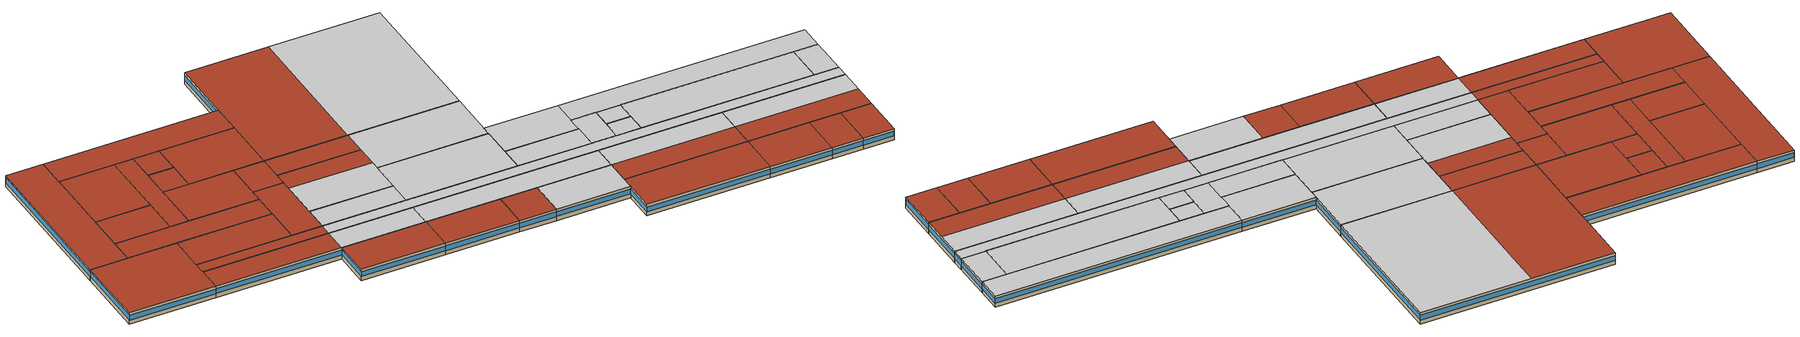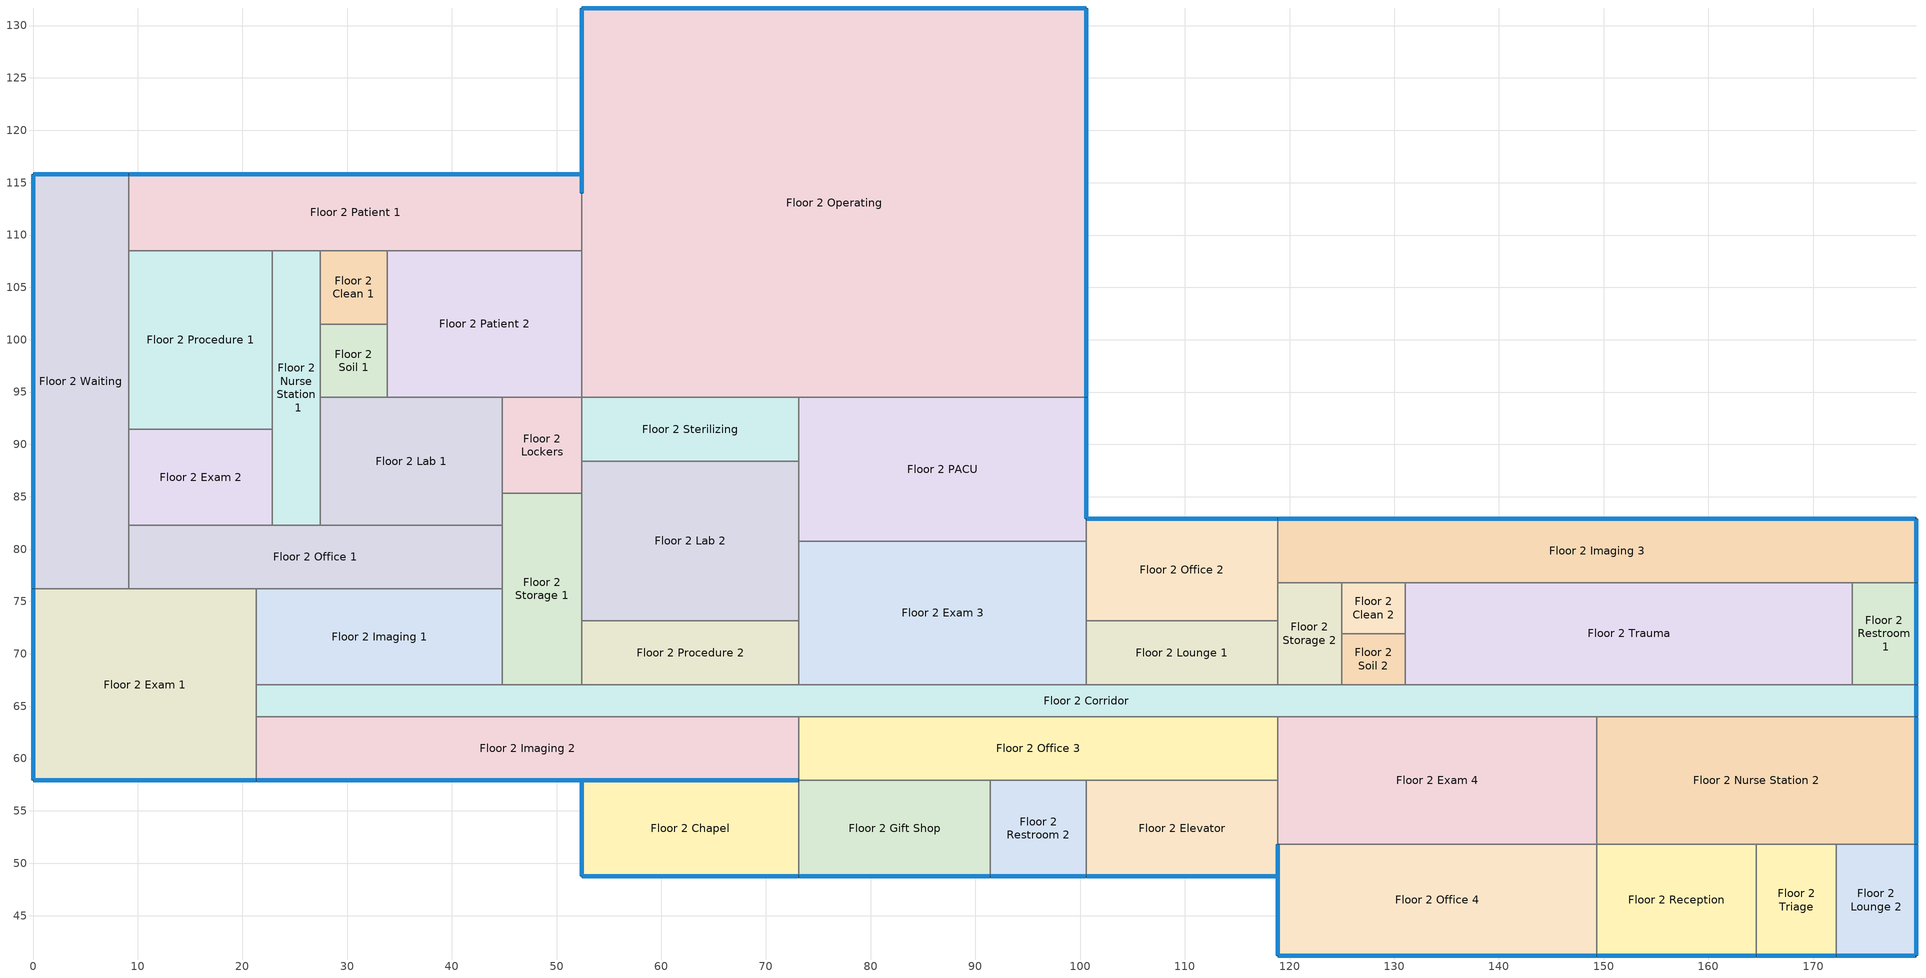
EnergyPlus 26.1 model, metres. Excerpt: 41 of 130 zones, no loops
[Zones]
Floor 2 Patient 1
 floor adiabatic (INT-FLOOR-TOPSIDE): 52.43,115.82 52.43,108.51 9.14,108.51 9.14,115.82 z3.05
 wall outside (Steel-Framed_R-13 + R-3.8 ci_Ext-wall): 52.43,115.82 9.14,115.82 z3.05:6.1
 wall adiabatic (Standard_Int-Wall): 9.14,115.82 9.14,108.51 52.43,108.51 52.43,115.82 z3.05:6.1
 window (std_window_UValue_3.237_SHGC_0.49_VT_0.622): 52.38,115.82 9.19,115.82 z4.15:5.37
 roof outside (IEAD_R-15 ci_Roof): 9.14,115.82 9.14,108.51 52.43,108.51 52.43,115.82 z6.1
Floor 2 Trauma
 floor adiabatic (INT-FLOOR-TOPSIDE): 173.74,76.81 173.74,67.06 131.06,67.06 131.06,76.81 z3.05
 wall adiabatic (Standard_Int-Wall): 173.74,76.81 131.06,76.81 131.06,67.06 173.74,67.06 173.74,76.81 z3.05:6.1
 ceiling adiabatic (INT-FLOOR-UNDERSIDE): 131.06,76.81 131.06,67.06 173.74,67.06 173.74,76.81 z6.1
Floor 2 Triage
 floor adiabatic (INT-FLOOR-TOPSIDE): 172.21,51.82 172.21,41.15 164.59,41.15 164.59,51.82 z3.05
 wall outside (Steel-Framed_R-13 + R-3.8 ci_Ext-wall): 164.59,41.15 172.21,41.15 z3.05:6.1
 wall adiabatic (Standard_Int-Wall): 172.21,41.15 172.21,51.82 164.59,51.82 164.59,41.15 z3.05:6.1
 window (std_window_UValue_3.237_SHGC_0.39_VT_0.495): 164.64,41.15 172.16,41.15 z4.15:5.38
 roof outside (IEAD_R-15 ci_Roof): 164.59,51.82 164.59,41.15 172.21,41.15 172.21,51.82 z6.1
Floor 2 Nurse Station 1
 floor adiabatic (INT-FLOOR-TOPSIDE): 27.43,108.51 27.43,82.3 22.86,82.3 22.86,108.51 z3.05
 wall adiabatic (Standard_Int-Wall): 27.43,108.51 22.86,108.51 22.86,82.3 27.43,82.3 27.43,108.51 z3.05:6.1
 roof outside (IEAD_R-15 ci_Roof): 22.86,108.51 22.86,82.3 27.43,82.3 27.43,108.51 z6.1
Floor 2 Lounge 1
 floor adiabatic (INT-FLOOR-TOPSIDE): 118.87,73.15 118.87,67.06 100.58,67.06 100.58,73.15 z3.05
 wall adiabatic (Standard_Int-Wall): 118.87,67.06 118.87,73.15 100.58,73.15 100.58,67.06 118.87,67.06 z3.05:6.1
 ceiling adiabatic (INT-FLOOR-UNDERSIDE): 100.58,73.15 100.58,67.06 118.87,67.06 118.87,73.15 z6.1
Floor 2 Soil 2
 floor adiabatic (INT-FLOOR-TOPSIDE): 131.06,71.93 131.06,67.06 124.97,67.06 124.97,71.93 z3.05
 wall adiabatic (Standard_Int-Wall): 131.06,71.93 124.97,71.93 124.97,67.06 131.06,67.06 131.06,71.93 z3.05:6.1
 ceiling adiabatic (INT-FLOOR-UNDERSIDE): 124.97,71.93 124.97,67.06 131.06,67.06 131.06,71.93 z6.1
Floor 2 Waiting
 floor adiabatic (INT-FLOOR-TOPSIDE): 9.14,115.82 9.14,76.2 0,76.2 0,115.82 z3.05
 wall outside (Steel-Framed_R-13 + R-3.8 ci_Ext-wall): 9.14,115.82 0,115.82 0,76.2 z3.05:6.1
 wall adiabatic (Standard_Int-Wall): 0,76.2 9.14,76.2 9.14,115.82 z3.05:6.1
 window (std_window_UValue_3.237_SHGC_0.49_VT_0.622): 9.09,115.82 0.05,115.82 z4.15:5.38
 window (std_window_UValue_3.237_SHGC_0.39_VT_0.495_west): 0,115.77 0,76.25 z4.15:5.37
 roof outside (IEAD_R-15 ci_Roof): 0,115.82 0,76.2 9.14,76.2 9.14,115.82 z6.1
Floor 2 Office 4
 floor adiabatic (INT-FLOOR-TOPSIDE): 149.35,51.82 149.35,41.15 118.87,41.15 118.87,51.82 z3.05
 wall outside (Steel-Framed_R-13 + R-3.8 ci_Ext-wall): 118.87,51.82 118.87,41.15 149.35,41.15 z3.05:6.1
 wall adiabatic (Standard_Int-Wall): 149.35,41.15 149.35,51.82 118.87,51.82 z3.05:6.1
 window (std_window_UValue_3.237_SHGC_0.39_VT_0.495_west): 118.87,51.77 118.87,41.2 z4.15:5.38
 window (std_window_UValue_3.237_SHGC_0.39_VT_0.495): 118.92,41.15 149.3,41.15 z4.15:5.37
 roof outside (IEAD_R-15 ci_Roof): 118.87,51.82 118.87,41.15 149.35,41.15 149.35,51.82 z6.1
Floor 2 Soil 1
 floor adiabatic (INT-FLOOR-TOPSIDE): 33.83,101.5 33.83,94.49 27.43,94.49 27.43,101.5 z3.05
 wall adiabatic (Standard_Int-Wall): 33.83,94.49 33.83,101.5 27.43,101.5 27.43,94.49 33.83,94.49 z3.05:6.1
 roof outside (IEAD_R-15 ci_Roof): 27.43,101.5 27.43,94.49 33.83,94.49 33.83,101.5 z6.1
Floor 2 Imaging 1
 floor adiabatic (INT-FLOOR-TOPSIDE): 44.81,76.2 44.81,67.06 21.34,67.06 21.34,76.2 z3.05
 wall adiabatic (Standard_Int-Wall): 21.34,76.2 21.34,67.06 44.81,67.06 44.81,76.2 21.34,76.2 z3.05:6.1
 roof outside (IEAD_R-15 ci_Roof): 21.34,76.2 21.34,67.06 44.81,67.06 44.81,76.2 z6.1
Floor 2 Exam 4
 floor adiabatic (INT-FLOOR-TOPSIDE): 149.35,64.01 149.35,51.82 118.87,51.82 118.87,64.01 z3.05
 wall adiabatic (Standard_Int-Wall): 149.35,51.82 149.35,64.01 118.87,64.01 118.87,51.82 149.35,51.82 z3.05:6.1
 ceiling adiabatic (INT-FLOOR-UNDERSIDE): 118.87,64.01 118.87,57.91 149.35,57.91 149.35,64.01 z6.1
 roof outside (IEAD_R-15 ci_Roof): 118.87,57.91 118.87,51.82 149.35,51.82 149.35,57.91 z6.1
Floor 2 Patient 2
 floor adiabatic (INT-FLOOR-TOPSIDE): 52.43,108.51 52.43,94.49 33.83,94.49 33.83,108.51 z3.05
 wall adiabatic (Standard_Int-Wall): 33.83,94.49 52.43,94.49 52.43,108.51 33.83,108.51 33.83,94.49 z3.05:6.1
 roof outside (IEAD_R-15 ci_Roof): 33.83,108.51 33.83,94.49 52.43,94.49 52.43,108.51 z6.1
Floor 2 Office 3
 floor adiabatic (INT-FLOOR-TOPSIDE): 118.87,64.01 118.87,57.91 73.15,57.91 73.15,64.01 z3.05
 wall adiabatic (Standard_Int-Wall): 73.15,57.91 118.87,57.91 118.87,64.01 73.15,64.01 73.15,57.91 z3.05:6.1
 ceiling adiabatic (INT-FLOOR-UNDERSIDE): 73.15,64.01 73.15,57.91 118.87,57.91 118.87,64.01 z6.1
Floor 2 Corridor
 floor adiabatic (INT-FLOOR-TOPSIDE): 179.83,67.06 179.83,64.01 21.34,64.01 21.34,67.06 z3.05
 wall outside (Steel-Framed_R-13 + R-3.8 ci_Ext-wall): 179.83,64.01 179.83,67.06 z3.05:6.1
 wall adiabatic (Standard_Int-Wall): 179.83,67.06 21.34,67.06 21.34,64.01 179.83,64.01 z3.05:6.1
 window (std_window_UValue_3.237_SHGC_0.39_VT_0.495_east): 179.83,64.06 179.83,67.01 z4.15:5.41
 ceiling adiabatic (INT-FLOOR-UNDERSIDE): 52.43,67.06 52.43,64.01 179.83,64.01 179.83,67.06 z6.1
 roof outside (IEAD_R-15 ci_Roof): 21.34,67.06 21.34,64.01 52.43,64.01 52.43,67.06 z6.1
Floor 2 Exam 1
 floor adiabatic (INT-FLOOR-TOPSIDE): 21.34,76.2 21.34,57.91 0,57.91 0,76.2 z3.05
 wall outside (Steel-Framed_R-13 + R-3.8 ci_Ext-wall): 0,76.2 0,57.91 21.34,57.91 z3.05:6.1
 wall adiabatic (Standard_Int-Wall): 21.34,57.91 21.34,76.2 0,76.2 z3.05:6.1
 window (std_window_UValue_3.237_SHGC_0.39_VT_0.495_west): 0,76.15 0,57.96 z4.15:5.37
 window (std_window_UValue_3.237_SHGC_0.39_VT_0.495): 0.05,57.91 21.29,57.91 z4.15:5.37
 roof outside (IEAD_R-15 ci_Roof): 0,76.2 0,57.91 21.34,57.91 21.34,76.2 z6.1
Floor 2 Clean 1
 floor adiabatic (INT-FLOOR-TOPSIDE): 33.83,108.51 33.83,101.5 27.43,101.5 27.43,108.51 z3.05
 wall adiabatic (Standard_Int-Wall): 33.83,101.5 33.83,108.51 27.43,108.51 27.43,101.5 33.83,101.5 z3.05:6.1
 roof outside (IEAD_R-15 ci_Roof): 27.43,108.51 27.43,101.5 33.83,101.5 33.83,108.51 z6.1
Floor 2 Lab 1
 floor adiabatic (INT-FLOOR-TOPSIDE): 44.81,94.49 44.81,82.3 27.43,82.3 27.43,94.49 z3.05
 wall adiabatic (Standard_Int-Wall): 27.43,94.49 27.43,82.3 44.81,82.3 44.81,94.49 27.43,94.49 z3.05:6.1
 roof outside (IEAD_R-15 ci_Roof): 27.43,94.49 27.43,82.3 44.81,82.3 44.81,94.49 z6.1
Floor 2 Elevator
 floor adiabatic (INT-FLOOR-TOPSIDE): 118.87,57.91 118.87,48.77 100.58,48.77 100.58,57.91 z3.05
 wall outside (Steel-Framed_R-13 + R-3.8 ci_Ext-wall): 100.58,48.77 118.87,48.77 z3.05:6.1
 wall adiabatic (Standard_Int-Wall): 118.87,48.77 118.87,57.91 100.58,57.91 100.58,48.77 z3.05:6.1
 window (std_window_UValue_3.237_SHGC_0.39_VT_0.495): 100.63,48.77 118.82,48.77 z4.15:5.37
 ceiling adiabatic (INT-FLOOR-UNDERSIDE): 100.58,57.91 100.58,48.77 118.87,48.77 118.87,57.91 z6.1
Floor 2 Restroom 1
 floor adiabatic (INT-FLOOR-TOPSIDE): 179.83,76.81 179.83,67.06 173.74,67.06 173.74,76.81 z3.05
 wall outside (Steel-Framed_R-13 + R-3.8 ci_Ext-wall): 179.83,67.06 179.83,76.81 z3.05:6.1
 wall adiabatic (Standard_Int-Wall): 179.83,76.81 173.74,76.81 173.74,67.06 179.83,67.06 z3.05:6.1
 window (std_window_UValue_3.237_SHGC_0.39_VT_0.495_east): 179.83,67.11 179.83,76.76 z4.15:5.38
 ceiling adiabatic (INT-FLOOR-UNDERSIDE): 173.74,76.81 173.74,67.06 179.83,67.06 179.83,76.81 z6.1
Floor 2 Exam 3
 floor adiabatic (INT-FLOOR-TOPSIDE): 100.58,80.77 100.58,67.06 73.15,67.06 73.15,80.77 z3.05
 wall adiabatic (Standard_Int-Wall): 100.58,80.77 73.15,80.77 73.15,67.06 100.58,67.06 100.58,80.77 z3.05:6.1
 ceiling adiabatic (INT-FLOOR-UNDERSIDE): 73.15,80.77 73.15,67.06 100.58,67.06 100.58,80.77 z6.1
Floor 2 Lockers
 floor adiabatic (INT-FLOOR-TOPSIDE): 52.43,94.49 52.43,85.34 44.81,85.34 44.81,94.49 z3.05
 wall adiabatic (Standard_Int-Wall): 44.81,85.34 52.43,85.34 52.43,94.49 44.81,94.49 44.81,85.34 z3.05:6.1
 roof outside (IEAD_R-15 ci_Roof): 44.81,94.49 44.81,85.34 52.43,85.34 52.43,94.49 z6.1
Floor 2 Exam 2
 floor adiabatic (INT-FLOOR-TOPSIDE): 22.86,91.44 22.86,82.3 9.14,82.3 9.14,91.44 z3.05
 wall adiabatic (Standard_Int-Wall): 22.86,82.3 22.86,91.44 9.14,91.44 9.14,82.3 22.86,82.3 z3.05:6.1
 roof outside (IEAD_R-15 ci_Roof): 9.14,91.44 9.14,82.3 22.86,82.3 22.86,91.44 z6.1
Floor 2 Reception
 floor adiabatic (INT-FLOOR-TOPSIDE): 164.59,51.82 164.59,41.15 149.35,41.15 149.35,51.82 z3.05
 wall outside (Steel-Framed_R-13 + R-3.8 ci_Ext-wall): 149.35,41.15 164.59,41.15 z3.05:6.1
 wall adiabatic (Standard_Int-Wall): 164.59,41.15 164.59,51.82 149.35,51.82 149.35,41.15 z3.05:6.1
 window (std_window_UValue_3.237_SHGC_0.39_VT_0.495): 149.4,41.15 164.54,41.15 z4.15:5.38
 roof outside (IEAD_R-15 ci_Roof): 149.35,51.82 149.35,41.15 164.59,41.15 164.59,51.82 z6.1
Floor 2 Sterilizing
 floor adiabatic (INT-FLOOR-TOPSIDE): 73.15,94.49 73.15,88.39 52.43,88.39 52.43,94.49 z3.05
 wall adiabatic (Standard_Int-Wall): 73.15,88.39 73.15,94.49 52.43,94.49 52.43,88.39 73.15,88.39 z3.05:6.1
 roof outside (IEAD_R-15 ci_Roof): 52.43,94.49 52.43,88.39 73.15,88.39 73.15,94.49 z6.1
Floor 2 Storage 2
 floor adiabatic (INT-FLOOR-TOPSIDE): 124.97,76.81 124.97,67.06 118.87,67.06 118.87,76.81 z3.05
 wall adiabatic (Standard_Int-Wall): 124.97,67.06 124.97,76.81 118.87,76.81 118.87,67.06 124.97,67.06 z3.05:6.1
 ceiling adiabatic (INT-FLOOR-UNDERSIDE): 118.87,76.81 118.87,67.06 124.97,67.06 124.97,76.81 z6.1
Floor 2 Nurse Station 2
 floor adiabatic (INT-FLOOR-TOPSIDE): 179.83,64.01 179.83,51.82 149.35,51.82 149.35,64.01 z3.05
 wall outside (Steel-Framed_R-13 + R-3.8 ci_Ext-wall): 179.83,51.82 179.83,64.01 z3.05:6.1
 wall adiabatic (Standard_Int-Wall): 179.83,64.01 149.35,64.01 149.35,51.82 179.83,51.82 z3.05:6.1
 window (std_window_UValue_3.237_SHGC_0.39_VT_0.495_east): 179.83,51.87 179.83,63.96 z4.15:5.38
 ceiling adiabatic (INT-FLOOR-UNDERSIDE): 149.35,64.01 149.35,57.91 179.83,57.91 179.83,64.01 z6.1
 roof outside (IEAD_R-15 ci_Roof): 149.35,57.91 149.35,51.82 179.83,51.82 179.83,57.91 z6.1
Floor 2 Lab 2
 floor adiabatic (INT-FLOOR-TOPSIDE): 73.15,88.39 73.15,73.15 52.43,73.15 52.43,88.39 z3.05
 wall adiabatic (Standard_Int-Wall): 52.43,73.15 73.15,73.15 73.15,88.39 52.43,88.39 52.43,73.15 z3.05:6.1
 ceiling adiabatic (INT-FLOOR-UNDERSIDE): 52.43,82.91 52.43,73.15 73.15,73.15 73.15,82.91 z6.1
 roof outside (IEAD_R-15 ci_Roof): 52.43,88.39 52.43,82.91 73.15,82.91 73.15,88.39 z6.1
Floor 2 Office 2
 floor adiabatic (INT-FLOOR-TOPSIDE): 118.87,82.91 118.87,73.15 100.58,73.15 100.58,82.91 z3.05
 wall outside (Steel-Framed_R-13 + R-3.8 ci_Ext-wall): 118.87,82.91 100.58,82.91 z3.05:6.1
 wall adiabatic (Standard_Int-Wall): 100.58,82.91 100.58,73.15 118.87,73.15 118.87,82.91 z3.05:6.1
 window (std_window_UValue_3.237_SHGC_0.49_VT_0.622): 118.82,82.91 100.63,82.91 z4.15:5.37
 ceiling adiabatic (INT-FLOOR-UNDERSIDE): 100.58,82.91 100.58,73.15 118.87,73.15 118.87,82.91 z6.1
Floor 2 Storage 1
 floor adiabatic (INT-FLOOR-TOPSIDE): 52.43,85.34 52.43,67.06 44.81,67.06 44.81,85.34 z3.05
 wall adiabatic (Standard_Int-Wall): 52.43,85.34 44.81,85.34 44.81,67.06 52.43,67.06 52.43,85.34 z3.05:6.1
 roof outside (IEAD_R-15 ci_Roof): 44.81,85.34 44.81,67.06 52.43,67.06 52.43,85.34 z6.1
Floor 2 Restroom 2
 floor adiabatic (INT-FLOOR-TOPSIDE): 100.58,57.91 100.58,48.77 91.44,48.77 91.44,57.91 z3.05
 wall outside (Steel-Framed_R-13 + R-3.8 ci_Ext-wall): 91.44,48.77 100.58,48.77 z3.05:6.1
 wall adiabatic (Standard_Int-Wall): 100.58,48.77 100.58,57.91 91.44,57.91 91.44,48.77 z3.05:6.1
 window (std_window_UValue_3.237_SHGC_0.39_VT_0.495): 91.49,48.77 100.53,48.77 z4.15:5.38
 roof outside (IEAD_R-15 ci_Roof): 91.44,57.91 91.44,48.77 100.58,48.77 100.58,57.91 z6.1
Floor 2 Imaging 2
 floor adiabatic (INT-FLOOR-TOPSIDE): 73.15,64.01 73.15,57.91 21.34,57.91 21.34,64.01 z3.05
 wall outside (Steel-Framed_R-13 + R-3.8 ci_Ext-wall): 21.34,57.91 73.15,57.91 z3.05:6.1
 wall adiabatic (Standard_Int-Wall): 73.15,57.91 73.15,64.01 21.34,64.01 21.34,57.91 z3.05:6.1
 window (std_window_UValue_3.237_SHGC_0.39_VT_0.495): 21.39,57.91 73.1,57.91 z4.15:5.37
 ceiling adiabatic (INT-FLOOR-UNDERSIDE): 52.43,64.01 52.43,57.91 73.15,57.91 73.15,64.01 z6.1
 roof outside (IEAD_R-15 ci_Roof): 21.34,64.01 21.34,57.91 52.43,57.91 52.43,64.01 z6.1
Floor 2 PACU
 floor adiabatic (INT-FLOOR-TOPSIDE): 100.58,94.49 100.58,80.77 73.15,80.77 73.15,94.49 z3.05
 wall outside (Steel-Framed_R-13 + R-3.8 ci_Ext-wall): 100.58,82.91 100.58,94.49 z3.05:6.1
 wall adiabatic (Standard_Int-Wall): 100.58,94.49 73.15,94.49 73.15,80.77 100.58,80.77 100.58,82.91 z3.05:6.1
 window (std_window_UValue_3.237_SHGC_0.39_VT_0.495_east): 100.58,82.96 100.58,94.44 z4.15:5.38
 ceiling adiabatic (INT-FLOOR-UNDERSIDE): 73.15,94.49 73.15,80.77 100.58,80.77 100.58,94.49 z6.1
Floor 2 Chapel
 floor adiabatic (INT-FLOOR-TOPSIDE): 73.15,57.91 73.15,48.77 52.43,48.77 52.43,57.91 z3.05
 wall outside (Steel-Framed_R-13 + R-3.8 ci_Ext-wall): 52.43,57.91 52.43,48.77 73.15,48.77 z3.05:6.1
 wall adiabatic (Standard_Int-Wall): 73.15,48.77 73.15,57.91 52.43,57.91 z3.05:6.1
 window (std_window_UValue_3.237_SHGC_0.39_VT_0.495_west): 52.43,57.86 52.43,48.82 z4.15:5.38
 window (std_window_UValue_3.237_SHGC_0.39_VT_0.495): 52.48,48.77 73.1,48.77 z4.15:5.37
 roof outside (IEAD_R-15 ci_Roof): 52.43,57.91 52.43,48.77 73.15,48.77 73.15,57.91 z6.1
Floor 2 Procedure 1
 floor adiabatic (INT-FLOOR-TOPSIDE): 22.86,108.51 22.86,91.44 9.14,91.44 9.14,108.51 z3.05
 wall adiabatic (Standard_Int-Wall): 9.14,108.51 9.14,91.44 22.86,91.44 22.86,108.51 9.14,108.51 z3.05:6.1
 roof outside (IEAD_R-15 ci_Roof): 9.14,108.51 9.14,91.44 22.86,91.44 22.86,108.51 z6.1
Floor 2 Procedure 2
 floor adiabatic (INT-FLOOR-TOPSIDE): 73.15,73.15 73.15,67.06 52.43,67.06 52.43,73.15 z3.05
 wall adiabatic (Standard_Int-Wall): 52.43,73.15 52.43,67.06 73.15,67.06 73.15,73.15 52.43,73.15 z3.05:6.1
 ceiling adiabatic (INT-FLOOR-UNDERSIDE): 52.43,73.15 52.43,67.06 73.15,67.06 73.15,73.15 z6.1
Floor 2 Imaging 3
 floor adiabatic (INT-FLOOR-TOPSIDE): 179.83,82.91 179.83,76.81 118.87,76.81 118.87,82.91 z3.05
 wall outside (Steel-Framed_R-13 + R-3.8 ci_Ext-wall): 179.83,76.81 179.83,82.91 118.87,82.91 z3.05:6.1
 wall adiabatic (Standard_Int-Wall): 118.87,82.91 118.87,76.81 179.83,76.81 z3.05:6.1
 window (std_window_UValue_3.237_SHGC_0.49_VT_0.622): 179.78,82.91 118.92,82.91 z4.15:5.37
 window (std_window_UValue_3.237_SHGC_0.39_VT_0.495_east): 179.83,76.86 179.83,82.86 z4.15:5.39
 ceiling adiabatic (INT-FLOOR-UNDERSIDE): 118.87,82.91 118.87,76.81 179.83,76.81 179.83,82.91 z6.1
Floor 2 Office 1
 floor adiabatic (INT-FLOOR-TOPSIDE): 44.81,82.3 44.81,76.2 9.14,76.2 9.14,82.3 z3.05
 wall adiabatic (Standard_Int-Wall): 44.81,82.3 9.14,82.3 9.14,76.2 44.81,76.2 44.81,82.3 z3.05:6.1
 roof outside (IEAD_R-15 ci_Roof): 9.14,82.3 9.14,76.2 44.81,76.2 44.81,82.3 z6.1
Floor 2 Clean 2
 floor adiabatic (INT-FLOOR-TOPSIDE): 131.06,76.81 131.06,71.93 124.97,71.93 124.97,76.81 z3.05
 wall adiabatic (Standard_Int-Wall): 131.06,71.93 131.06,76.81 124.97,76.81 124.97,71.93 131.06,71.93 z3.05:6.1
 ceiling adiabatic (INT-FLOOR-UNDERSIDE): 124.97,76.81 124.97,71.93 131.06,71.93 131.06,76.81 z6.1
Floor 2 Gift Shop
 floor adiabatic (INT-FLOOR-TOPSIDE): 91.44,57.91 91.44,48.77 73.15,48.77 73.15,57.91 z3.05
 wall outside (Steel-Framed_R-13 + R-3.8 ci_Ext-wall): 73.15,48.77 91.44,48.77 z3.05:6.1
 wall adiabatic (Standard_Int-Wall): 91.44,48.77 91.44,57.91 73.15,57.91 73.15,48.77 z3.05:6.1
 window (std_window_UValue_3.237_SHGC_0.39_VT_0.495): 73.2,48.77 91.39,48.77 z4.15:5.37
 roof outside (IEAD_R-15 ci_Roof): 73.15,57.91 73.15,48.77 91.44,48.77 91.44,57.91 z6.1
Floor 2 Lounge 2
 floor adiabatic (INT-FLOOR-TOPSIDE): 179.83,51.82 179.83,41.15 172.21,41.15 172.21,51.82 z3.05
 wall outside (Steel-Framed_R-13 + R-3.8 ci_Ext-wall): 172.21,41.15 179.83,41.15 179.83,51.82 z3.05:6.1
 wall adiabatic (Standard_Int-Wall): 179.83,51.82 172.21,51.82 172.21,41.15 z3.05:6.1
 window (std_window_UValue_3.237_SHGC_0.39_VT_0.495): 172.26,41.15 179.78,41.15 z4.15:5.38
 window (std_window_UValue_3.237_SHGC_0.39_VT_0.495_east): 179.83,41.2 179.83,51.77 z4.15:5.38
 roof outside (IEAD_R-15 ci_Roof): 172.21,51.82 172.21,41.15 179.83,41.15 179.83,51.82 z6.1
Floor 2 Operating
 floor adiabatic (INT-FLOOR-TOPSIDE): 100.58,131.67 100.58,94.49 52.43,94.49 52.43,131.67 z3.05
 wall outside (Steel-Framed_R-13 + R-3.8 ci_Ext-wall): 100.58,94.49 100.58,131.67 52.43,131.67 52.43,114 z3.05:6.1
 wall adiabatic (Standard_Int-Wall): 52.43,114 52.43,94.49 100.58,94.49 z3.05:6.1
 window (std_window_UValue_3.237_SHGC_0.39_VT_0.495_west): 52.43,131.62 52.43,114.05 z4.15:5.37
 window (std_window_UValue_3.237_SHGC_0.49_VT_0.622): 100.53,131.67 52.48,131.67 z4.15:5.37
 window (std_window_UValue_3.237_SHGC_0.39_VT_0.495_east): 100.58,94.54 100.58,131.62 z4.15:5.37
 ceiling adiabatic (INT-FLOOR-UNDERSIDE): 73.15,131.67 73.15,94.49 100.58,94.49 100.58,131.67 z6.1
 roof outside (IEAD_R-15 ci_Roof): 52.43,131.67 52.43,94.49 73.15,94.49 73.15,131.67 z6.1
[Building]
Large Hospital TSD Baseline Model: Loads convergence tolerance value=0.04; Maximum number of warmup days=25; Minimum number of warmup days=6; North axis=0; Solar distribution=FullInteriorAndExterior; Temperature convergence tolerance value=0.2; Terrain=City
[Site:GroundTemperature:BuildingSurface]
19.527, 19.502, 19.536, 19.598, 20.002, 21.64, 22.225, 22.375, 21.449, 20.121, 19.802, 19.633
[Site:Location]
USA IL-CHICAGO-OHARE: Elevation=190; Latitude=41.77; Longitude=-87.75; Time zone=-6
[Site:WaterMainsTemperature]
Annual average outdoor air temperature=9.69; Calculation method=Correlation; Maximum difference in monthly average outdoor air temperatures=28.1
[SizingPeriod:DesignDay] Barometric pressure=99063; Day of month=21; Daylight saving time indicator=No; Humidity condition type=WetBulb; Rain indicator=No; Snow indicator=No; Solar model indicator=ASHRAEClearSky
Name | Daily dry bulb temperature range | Day type | Maximum dry bulb temperature | Month | Sky clearness | Wetbulb or dewpoint at maximum dry bulb | Wind direction | Wind speed
CHICAGO Ann Clg .4% Condns DB=>MWB | 10.7 | SummerDesignDay | 33.2 | 7 | 1 | 23.8 | 230 | 5.3
CHICAGO Ann Clg .4% Condns WB=>MDB | 10.7 | SummerDesignDay | 31.2 | 7 | 1 | 25.5 | 230 | 5.3
CHICAGO Ann Htg 99.6% Condns DB | 0 | WinterDesignDay | -20.6 | 1 | 0 | -20.6 | 270 | 4.9
[Construction]
IEAD_R-15 ci_Roof: Roof Membrane, Roof Insulation, Metal Decking
INT-FLOOR-TOPSIDE: Std MAT-CC05 4  MW CONCRETE, Std CP02 CARPET PAD
INT-FLOOR-UNDERSIDE: Std CP02 CARPET PAD, Std MAT-CC05 4  MW CONCRETE
InteriorFurnishings: Std Wood 6inch
Standard_Int-Wall: GP01 1/2 GYPSUM, GP01 1/2 GYPSUM
Steel-Framed_R-13 + R-3.8 ci_Ext-wall: MAT-SHEATH, Wall Insulation [6], 1/2IN Gypsum
std_window_UValue_3.237_SHGC_0.39_VT_0.495; std_window_UValue_3.237_SHGC_0.39_VT_0.495_east; std_window_UValue_3.237_SHGC_0.39_VT_0.495_west: Theoretical Glass [131]
std_window_UValue_3.237_SHGC_0.49_VT_0.622: Theoretical Glass [132]
[Material] Thermal absorptance=0.9
Name | Conductivity | Density | Roughness | Solar absorptance | Specific heat | Thickness | Visible absorptance
1/2IN Gypsum | 0.16 | 784.9 | Smooth | 0.92 | 830 | 0.0127 | 0.92
GP01 1/2 GYPSUM | 0.16 | 800 | Smooth | 0.7 | 1090 | 0.0127 | 0.5
Metal Decking | 45.006 | 7680 | MediumSmooth | 0.7 | 418.4 | 0.0015 | 0.3
Roof Insulation | 0.049 | 265 | MediumRough | 0.7 | 836.8 | 0.125 | 0.7
Roof Membrane | 0.16 | 1121.29 | VeryRough | 0.7 | 1460 | 0.0095 | 0.7
Std MAT-CC05 4  MW CONCRETE | 0.858 | 1968 | Rough | 0.7 | 836.8 | 0.1 | 0.2
Std Wood 6inch | 0.12 | 540 | MediumSmooth | 0.7 | 1210 | 0.15 | 0.7
Wall Insulation [6] | 0.045 | 265 | MediumRough | 0.7 | 836.8 | 0.0678 | 0.7
[Material:NoMass] Solar absorptance=0.7; Thermal absorptance=0.9
Name | Roughness | Thermal resistance | Visible absorptance
MAT-SHEATH | Rough | 0.3626 | 0.7
Std CP02 CARPET PAD | VeryRough | 0.21648 | 0.8
[WindowMaterial:Glazing] Back side infrared hemispherical emissivity=0.9; Conductivity=0.0199; Dirt correction factor for solar and visible transmittance=1; Front side infrared hemispherical emissivity=0.9; Infrared transmittance at normal incidence=0; Optical data type=SpectralAverage; Solar diffusing=No; Thickness=0.003
Name | Back side solar reflectance at normal incidence | Back side visible reflectance at normal incidence | Front side solar reflectance at normal incidence | Front side visible reflectance at normal incidence | Solar transmittance at normal incidence | Visible transmittance at normal incidence
Theoretical Glass [131] | 0.5668 | 0.455 | 0.5668 | 0.455 | 0.3832 | 0.495
Theoretical Glass [132] | 0.4674 | 0.3284 | 0.4674 | 0.3284 | 0.4826 | 0.6216
[ElectricEquipment] Design level calculation method=EquipmentLevel; End use subcategory=General; Fraction latent=0; Fraction lost=0; Fraction radiant=0.5
Name | Design level | Schedule | Zone or zonelist or space or spacelist
Floor 2 Chapel_ElecPlug_Equip | 1019.63 | BLDG_EQUIP_SCH_OFFICE | Floor 2 Chapel
Floor 2 Clean 1_ElecPlug_Equip | 966.0978 | BLDG_EQUIP_SCH_24_7 | Floor 2 Clean 1
Floor 2 Clean 2_ElecPlug_Equip | 640.0648 | BLDG_EQUIP_SCH_24_7 | Floor 2 Clean 2
Floor 2 Corridor_ElecPlug_Equip | 521.7435 | BLDG_EQUIP_SCH_24_7 | Floor 2 Corridor
Floor 2 Elevator_ElecPlug_Equip | 180.6035 | BLDG_EQUIP_SCH_24_7 | Floor 2 Elevator
Floor 2 Exam 1_ElecPlug_Equip | 4198.47 | BLDG_EQUIP_SCH_OFFICE | Floor 2 Exam 1
Floor 2 Exam 2_ElecPlug_Equip | 1349.51 | BLDG_EQUIP_SCH_OFFICE | Floor 2 Exam 2
Floor 2 Exam 3_ElecPlug_Equip | 4048.53 | BLDG_EQUIP_SCH_OFFICE | Floor 2 Exam 3
Floor 2 Exam 4_ElecPlug_Equip | 3998.55 | BLDG_EQUIP_SCH_OFFICE | Floor 2 Exam 4
Floor 2 Gift Shop_ElecPlug_Equip | 899.673 | BLDG_EQUIP_SCH_OFFICE | Floor 2 Gift Shop
Floor 2 Imaging 1_ElecPlug_Equip | 2309.16 | BLDG_EQUIP_SCH_24_7 | Floor 2 Imaging 1
Floor 2 Imaging 1_ElecProcess_Equip | 18479.7 | BLDG_EQUIP_SCH_24_7 | Floor 2 Imaging 1
Floor 2 Imaging 2_ElecPlug_Equip | 3398.76 | BLDG_EQUIP_SCH_24_7 | Floor 2 Imaging 2
Floor 2 Imaging 2_ElecProcess_Equip | 27199.6 | BLDG_EQUIP_SCH_24_7 | Floor 2 Imaging 2
Floor 2 Imaging 3_ElecPlug_Equip | 3998.55 | BLDG_EQUIP_SCH_24_7 | Floor 2 Imaging 3
Floor 2 Imaging 3_ElecProcess_Equip | 31999.5 | BLDG_EQUIP_SCH_24_7 | Floor 2 Imaging 3
Floor 2 Lab 1_ElecPlug_Equip | 2279.17 | BLDG_EQUIP_SCH_24_7 | Floor 2 Lab 1
Floor 2 Lab 1_ElecProcess_Equip | 6839.63 | BLDG_EQUIP_SCH_24_7 | Floor 2 Lab 1
Floor 2 Lab 2_ElecPlug_Equip | 3398.76 | BLDG_EQUIP_SCH_24_7 | Floor 2 Lab 2
Floor 2 Lab 2_ElecProcess_Equip | 10199.5 | BLDG_EQUIP_SCH_24_7 | Floor 2 Lab 2
Floor 2 Lockers_ElecPlug_Equip | 187.4319 | BLDG_EQUIP_SCH_24_7 | Floor 2 Lockers
Floor 2 Lounge 1_ElecPlug_Equip | 120.4023 | BLDG_EQUIP_SCH_24_7 | Floor 2 Lounge 1
Floor 2 Lounge 2_ElecPlug_Equip | 87.7934 | BLDG_EQUIP_SCH_24_7 | Floor 2 Lounge 2
Floor 2 Nurse Station 1_ElecPlug_Equip | 322.3828 | BLDG_EQUIP_SCH_24_7 | Floor 2 Nurse Station 1
Floor 2 Nurse Station 1_ElecProcess_Equip | 644.7657 | BLDG_EQUIP_SCH_24_7 | Floor 2 Nurse Station 1
Floor 2 Nurse Station 2_ElecPlug_Equip | 999.6367 | BLDG_EQUIP_SCH_24_7 | Floor 2 Nurse Station 2
Floor 2 Nurse Station 2_ElecProcess_Equip | 1999.27 | BLDG_EQUIP_SCH_24_7 | Floor 2 Nurse Station 2
Floor 2 Office 1_ElecPlug_Equip | 1169.575 | BLDG_EQUIP_SCH_OFFICE | Floor 2 Office 1
Floor 2 Office 2_ElecPlug_Equip | 959.6512 | BLDG_EQUIP_SCH_OFFICE | Floor 2 Office 2
Floor 2 Office 3_ElecPlug_Equip | 1499.46 | BLDG_EQUIP_SCH_OFFICE | Floor 2 Office 3
Floor 2 Office 4_ElecPlug_Equip | 1749.36 | BLDG_EQUIP_SCH_OFFICE | Floor 2 Office 4
Floor 2 Operating_ElecPlug_Equip | 19269 | BLDG_EQUIP_SCH_24_7 | Floor 2 Operating
Floor 2 Operating_ElecProcess_Equip | 57824.9 | BLDG_EQUIP_SCH_24_7 | Floor 2 Operating
Floor 2 PACU_ElecPlug_Equip; Floor 2 PACU_ElecProcess_Equip | 4048.53 | BLDG_EQUIP_SCH_24_7 | Floor 2 PACU
Floor 2 Patient 1_ElecPlug_Equip | 3406.76 | BLDG_EQUIP_SCH_24_7 | Floor 2 Patient 1
Floor 2 Patient 2_ElecPlug_Equip | 2804.98 | BLDG_EQUIP_SCH_24_7 | Floor 2 Patient 2
Floor 2 Procedure 1_ElecPlug_Equip | 2519.08 | BLDG_EQUIP_SCH_OFFICE | Floor 2 Procedure 1
Floor 2 Procedure 1_ElecProcess_Equip | 7559.59 | BLDG_EQUIP_SCH_OFFICE | Floor 2 Procedure 1
Floor 2 Procedure 2_ElecPlug_Equip | 1359.51 | BLDG_EQUIP_SCH_OFFICE | Floor 2 Procedure 2
Floor 2 Procedure 2_ElecProcess_Equip | 4079.78 | BLDG_EQUIP_SCH_OFFICE | Floor 2 Procedure 2
Floor 2 Reception_ElecPlug_Equip | 175.5867 | BLDG_EQUIP_SCH_24_7 | Floor 2 Reception
Floor 2 Restroom 1_ElecPlug_Equip | 64.2146 | BLDG_EQUIP_SCH_24_7 | Floor 2 Restroom 1
Floor 2 Restroom 2_ElecPlug_Equip | 90.3018 | BLDG_EQUIP_SCH_24_7 | Floor 2 Restroom 2
Floor 2 Sterilizing_ElecPlug_Equip | 1359.51 | BLDG_EQUIP_SCH_24_7 | Floor 2 Sterilizing
Floor 2 Sterilizing_ElecProcess_Equip | 6800.06 | BLDG_EQUIP_SCH_24_7 | Floor 2 Sterilizing
Floor 2 Storage 1_ElecPlug_Equip | 1499.46 | BLDG_EQUIP_SCH_OFFICE | Floor 2 Storage 1
Floor 2 Storage 2_ElecPlug_Equip | 639.7675 | BLDG_EQUIP_SCH_OFFICE | Floor 2 Storage 2
Floor 2 Trauma_ElecPlug_Equip | 4478.37 | BLDG_EQUIP_SCH_24_7 | Floor 2 Trauma
Floor 2 Trauma_ElecProcess_Equip | 13439.3 | BLDG_EQUIP_SCH_24_7 | Floor 2 Trauma
Floor 2 Triage_ElecPlug_Equip | 874.6821 | BLDG_EQUIP_SCH_24_7 | Floor 2 Triage
Floor 2 Waiting_ElecPlug_Equip | 391.3076 | BLDG_EQUIP_SCH_24_7 | Floor 2 Waiting
[Exterior:FuelEquipment]
MOB Floor 5 Perimeter 4_Building Elevators: Design level=203699; End use subcategory=General; Fuel use type=Electricity; Schedule=BLDG_ELEVATORS
[Exterior:Lights]
Exterior Facade Lighting: Control option=AstronomicalClock; Design level=11750; End use subcategory=Exterior Facade Lighting; Schedule=ALWAYS_ON
[GasEquipment]
Floor 2 Sterilizing_GasProcess_Equip: Design level=9520.33; Design level calculation method=EquipmentLevel; End use subcategory=General; Fraction latent=0; Fraction lost=0; Fraction radiant=0.5; Schedule=BLDG_EQUIP_SCH_24_7; Zone or zonelist or space or spacelist=Floor 2 Sterilizing
[InternalMass] Construction=InteriorFurnishings
Name | Zone or zonelist | Surface area
Floor 2 Chapel Internal Mass | Floor 2 Chapel | 379.0444
Floor 2 Clean 1 Internal Mass | Floor 2 Clean 1 | 89.7443
Floor 2 Clean 2 Internal Mass | Floor 2 Clean 2 | 59.4579
Floor 2 Corridor Internal Mass | Floor 2 Corridor | 966.1916
Floor 2 Elevator Internal Mass | Floor 2 Elevator | 334.4509
Floor 2 Exam 1 Internal Mass | Floor 2 Exam 1 | 780.3855
Floor 2 Exam 2 Internal Mass | Floor 2 Exam 2 | 250.8382
Floor 2 Exam 3 Internal Mass | Floor 2 Exam 3 | 752.5146
Floor 2 Exam 4 Internal Mass | Floor 2 Exam 4 | 743.2243
Floor 2 Gift Shop Internal Mass | Floor 2 Gift Shop | 334.4509
Floor 2 Imaging 1 Internal Mass | Floor 2 Imaging 1 | 429.212
Floor 2 Imaging 2 Internal Mass | Floor 2 Imaging 2 | 631.7407
Floor 2 Imaging 3 Internal Mass | Floor 2 Imaging 3 | 743.2243
Floor 2 Lab 1 Internal Mass | Floor 2 Lab 1 | 423.6379
Floor 2 Lab 2 Internal Mass | Floor 2 Lab 2 | 631.7407
Floor 2 Lockers Internal Mass | Floor 2 Lockers | 139.3546
Floor 2 Lounge 1 Internal Mass | Floor 2 Lounge 1 | 222.9673
Floor 2 Lounge 2 Internal Mass | Floor 2 Lounge 2 | 162.5803
Floor 2 Nurse Station 1 Internal Mass | Floor 2 Nurse Station 1 | 239.6898
Floor 2 Nurse Station 2 Internal Mass | Floor 2 Nurse Station 2 | 743.2243
Floor 2 Office 1 Internal Mass | Floor 2 Office 1 | 434.7862
Floor 2 Office 2 Internal Mass | Floor 2 Office 2 | 356.7477
Floor 2 Office 3 Internal Mass | Floor 2 Office 3 | 557.4182
Floor 2 Office 4 Internal Mass | Floor 2 Office 4 | 650.3213
Floor 2 Operating Internal Mass | Floor 2 Operating | 3581.598
Floor 2 PACU Internal Mass | Floor 2 PACU | 752.5146
Floor 2 Patient 1 Internal Mass | Floor 2 Patient 1 | 633.2271
Floor 2 Patient 2 Internal Mass | Floor 2 Patient 2 | 521.3719
Floor 2 Procedure 1 Internal Mass | Floor 2 Procedure 1 | 468.2313
Floor 2 Procedure 2 Internal Mass | Floor 2 Procedure 2 | 252.6963
Floor 2 Reception Internal Mass | Floor 2 Reception | 325.1606
Floor 2 Restroom 1 Internal Mass | Floor 2 Restroom 1 | 118.9159
Floor 2 Restroom 2 Internal Mass | Floor 2 Restroom 2 | 167.2255
Floor 2 Soil 1 Internal Mass | Floor 2 Soil 1 | 89.7443
Floor 2 Soil 2 Internal Mass | Floor 2 Soil 2 | 59.4579
Floor 2 Sterilizing Internal Mass | Floor 2 Sterilizing | 252.6963
Floor 2 Storage 1 Internal Mass | Floor 2 Storage 1 | 278.7091
Floor 2 Storage 2 Internal Mass | Floor 2 Storage 2 | 118.9159
Floor 2 Trauma Internal Mass | Floor 2 Trauma | 832.4112
Floor 2 Triage Internal Mass | Floor 2 Triage | 162.5803
Floor 2 Waiting Internal Mass | Floor 2 Waiting | 724.6437
[Lights] Design level calculation method=LightingLevel; End use subcategory=General; Fraction radiant=0.7; Fraction replaceable=1; Fraction visible=0.2; Return air fraction=0; Return air fraction calculated from plenum temperature=No
Name | Lighting level | Schedule | Zone or zonelist or space or spacelist
Floor 2 Chapel_Lights | 2243.94 | BLDG_LIGHT_SCH_OFFICE | Floor 2 Chapel
Floor 2 Clean 1_Lights | 531.2865 | BLDG_LIGHT_SCH_24_7 | Floor 2 Clean 1
Floor 2 Clean 2_Lights | 351.991 | BLDG_LIGHT_SCH_24_7 | Floor 2 Clean 2
Floor 2 Corridor_Lights | 5198.11 | BLDG_LIGHT_SCH_24_7 | Floor 2 Corridor
Floor 2 Elevator_Lights | 2339.48 | BLDG_LIGHT_SCH_24_7 | Floor 2 Elevator
Floor 2 Exam 1_Lights | 6301.61 | BLDG_LIGHT_SCH_OFFICE | Floor 2 Exam 1
Floor 2 Exam 2_Lights | 2025.52 | BLDG_LIGHT_SCH_OFFICE | Floor 2 Exam 2
Floor 2 Exam 3_Lights | 6076.56 | BLDG_LIGHT_SCH_OFFICE | Floor 2 Exam 3
Floor 2 Exam 4_Lights | 6001.54 | BLDG_LIGHT_SCH_OFFICE | Floor 2 Exam 4
Floor 2 Gift Shop_Lights | 1979.95 | BLDG_LIGHT_SCH_OFFICE | Floor 2 Gift Shop
Floor 2 Imaging 1_Lights | 924.952 | BLDG_LIGHT_SCH_24_7 | Floor 2 Imaging 1
Floor 2 Imaging 2_Lights | 1361.4 | BLDG_LIGHT_SCH_24_7 | Floor 2 Imaging 2
Floor 2 Imaging 3_Lights | 1601.65 | BLDG_LIGHT_SCH_24_7 | Floor 2 Imaging 3
Floor 2 Lab 1_Lights | 3192.11 | BLDG_LIGHT_SCH_24_7 | Floor 2 Lab 1
Floor 2 Lab 2_Lights | 4760.166 | BLDG_LIGHT_SCH_24_7 | Floor 2 Lab 2
Floor 2 Lockers_Lights | 450.1152 | BLDG_LIGHT_SCH_24_7 | Floor 2 Lockers
Floor 2 Lounge 1_Lights | 959.8742 | BLDG_LIGHT_SCH_24_7 | Floor 2 Lounge 1
Floor 2 Lounge 2_Lights | 699.9083 | BLDG_LIGHT_SCH_24_7 | Floor 2 Lounge 2
Floor 2 Nurse Station 1_Lights | 1289.53 | BLDG_LIGHT_SCH_24_7 | Floor 2 Nurse Station 1
Floor 2 Nurse Station 2_Lights | 3998.55 | BLDG_LIGHT_SCH_24_7 | Floor 2 Nurse Station 2
Floor 2 Office 1_Lights | 2573.93 | BLDG_LIGHT_SCH_OFFICE | Floor 2 Office 1
Floor 2 Office 2_Lights | 2111.95 | BLDG_LIGHT_SCH_OFFICE | Floor 2 Office 2
Floor 2 Office 3_Lights | 3299.916 | BLDG_LIGHT_SCH_OFFICE | Floor 2 Office 3
Floor 2 Office 4_Lights | 3849.902 | BLDG_LIGHT_SCH_OFFICE | Floor 2 Office 4
Floor 2 Operating_Lights | 42406.1 | BLDG_LIGHT_SCH_24_7 | Floor 2 Operating
Floor 2 PACU_Lights | 3239.58 | BLDG_LIGHT_SCH_24_7 | Floor 2 PACU
Floor 2 Patient 1_Lights | 2384.1 | BLDG_LIGHT_SCH_PATIENT | Floor 2 Patient 1
Floor 2 Patient 2_Lights | 1962.97 | BLDG_LIGHT_SCH_PATIENT | Floor 2 Patient 2
Floor 2 Procedure 1_Lights | 6803.4 | BLDG_LIGHT_SCH_OFFICE | Floor 2 Procedure 1
Floor 2 Procedure 2_Lights | 3671.68 | BLDG_LIGHT_SCH_OFFICE | Floor 2 Procedure 2
Floor 2 Reception_Lights | 2274.5 | BLDG_LIGHT_SCH_24_7 | Floor 2 Reception
Floor 2 Restroom 1_Lights | 576.1475 | BLDG_LIGHT_SCH_24_7 | Floor 2 Restroom 1
Floor 2 Restroom 2_Lights | 810.2074 | BLDG_LIGHT_SCH_24_7 | Floor 2 Restroom 2
Floor 2 Soil 1_Lights | 531.2865 | BLDG_LIGHT_SCH_24_7 | Floor 2 Soil 1
Floor 2 Soil 2_Lights | 351.991 | BLDG_LIGHT_SCH_24_7 | Floor 2 Soil 2
Floor 2 Sterilizing_Lights | 1224.31 | BLDG_LIGHT_SCH_24_7 | Floor 2 Sterilizing
Floor 2 Storage 1_Lights | 1350.35 | BLDG_LIGHT_SCH_OFFICE | Floor 2 Storage 1
Floor 2 Storage 2_Lights | 576.1475 | BLDG_LIGHT_SCH_OFFICE | Floor 2 Storage 2
Floor 2 Trauma_Lights | 12094.9 | BLDG_LIGHT_SCH_24_7 | Floor 2 Trauma
Floor 2 Triage_Lights | 2362.292 | BLDG_LIGHT_SCH_24_7 | Floor 2 Triage
Floor 2 Waiting_Lights | 5068.88 | BLDG_LIGHT_SCH_24_7 | Floor 2 Waiting
[People] Activity level schedule=ACTIVITY_SCH; Air velocity schedule=AIR_VELO_SCH; Clothing insulation calculation method=ClothingInsulationSchedule; Clothing insulation schedule=CLOTHING_SCH; Enable ashrae 55 comfort warnings=No; Fraction radiant=0.3; Mean radiant temperature calculation type=EnclosureAveraged; Number of people calculation method=People; Sensible heat fraction=Autocalculate; Thermal comfort model 1 type=Fanger; Work efficiency schedule=WORK_EFF_SCH
Name | Number of people | Number of people schedule | Zone or zonelist or space or spacelist
Floor 2 Chapel People | 10.1963 | BLDG_OCC_SCH_OFFICE | Floor 2 Chapel
Floor 2 Clean 1 People | 2.4141 | BLDG_OCC_SCH_24_7 | Floor 2 Clean 1
Floor 2 Clean 2 People | 1.5994 | BLDG_OCC_SCH_24_7 | Floor 2 Clean 2
Floor 2 Elevator People | 53.9971 | BLDG_OCC_SCH_24_7 | Floor 2 Elevator
Floor 2 Exam 1 People | 20.9924 | BLDG_OCC_SCH_OFFICE | Floor 2 Exam 1
Floor 2 Exam 2 People | 6.7475 | BLDG_OCC_SCH_OFFICE | Floor 2 Exam 2
Floor 2 Exam 3 People | 20.2426 | BLDG_OCC_SCH_OFFICE | Floor 2 Exam 3
Floor 2 Exam 4 People | 19.9927 | BLDG_OCC_SCH_OFFICE | Floor 2 Exam 4
Floor 2 Gift Shop People | 8.9967 | BLDG_OCC_SCH_OFFICE | Floor 2 Gift Shop
Floor 2 Imaging 1 People | 11.5458 | BLDG_OCC_SCH_24_7 | Floor 2 Imaging 1
Floor 2 Imaging 2 People | 16.9938 | BLDG_OCC_SCH_24_7 | Floor 2 Imaging 2
Floor 2 Imaging 3 People | 19.9927 | BLDG_OCC_SCH_24_7 | Floor 2 Imaging 3
Floor 2 Lab 1 People | 11.3959 | BLDG_OCC_SCH_24_7 | Floor 2 Lab 1
Floor 2 Lab 2 People | 16.9938 | BLDG_OCC_SCH_24_7 | Floor 2 Lab 2
Floor 2 Lockers People | 3.7486 | BLDG_OCC_SCH_24_7 | Floor 2 Lockers
Floor 2 Lounge 1 People | 5.9978 | BLDG_OCC_SCH_24_7 | Floor 2 Lounge 1
Floor 2 Lounge 2 People | 4.3734 | BLDG_OCC_SCH_24_7 | Floor 2 Lounge 2
Floor 2 Nurse Station 1 People | 6.4477 | BLDG_OCC_SCH_24_7 | Floor 2 Nurse Station 1
Floor 2 Nurse Station 2 People | 19.9927 | BLDG_OCC_SCH_24_7 | Floor 2 Nurse Station 2
Floor 2 Office 1 People | 11.6957 | BLDG_OCC_SCH_OFFICE | Floor 2 Office 1
Floor 2 Office 2 People | 9.5965 | BLDG_OCC_SCH_OFFICE | Floor 2 Office 2
Floor 2 Office 3 People | 14.9946 | BLDG_OCC_SCH_OFFICE | Floor 2 Office 3
Floor 2 Office 4 People | 17.4936 | BLDG_OCC_SCH_OFFICE | Floor 2 Office 4
Floor 2 Operating People | 96.345 | BLDG_OCC_SCH_24_7 | Floor 2 Operating
Floor 2 PACU People | 20.2426 | BLDG_OCC_SCH_24_7 | Floor 2 PACU
Floor 2 Patient 1 People | 17.0338 | BLDG_OCC_SCH_PATIENT | Floor 2 Patient 1
Floor 2 Patient 2 People | 14.0249 | BLDG_OCC_SCH_PATIENT | Floor 2 Patient 2
Floor 2 Procedure 1 People | 12.5954 | BLDG_OCC_SCH_OFFICE | Floor 2 Procedure 1
Floor 2 Procedure 2 People | 6.7975 | BLDG_OCC_SCH_OFFICE | Floor 2 Procedure 2
Floor 2 Reception People | 52.4972 | BLDG_OCC_SCH_24_7 | Floor 2 Reception
Floor 2 Restroom 1 People | 3.1988 | BLDG_OCC_SCH_24_7 | Floor 2 Restroom 1
Floor 2 Restroom 2 People | 4.4984 | BLDG_OCC_SCH_24_7 | Floor 2 Restroom 2
Floor 2 Soil 1 People | 2.4141 | BLDG_OCC_SCH_24_7 | Floor 2 Soil 1
Floor 2 Soil 2 People | 1.5994 | BLDG_OCC_SCH_24_7 | Floor 2 Soil 2
Floor 2 Trauma People | 22.3919 | BLDG_OCC_SCH_24_7 | Floor 2 Trauma
Floor 2 Triage People | 4.3734 | BLDG_OCC_SCH_24_7 | Floor 2 Triage
Floor 2 Waiting People | 116.9937 | BLDG_OCC_SCH_24_7 | Floor 2 Waiting
[Zone] Ceiling height=Autocalculate; Floor area=Autocalculate; Multiplier=1; Part of total floor area=Yes; Type=1
Name | Volume
Floor 2 Chapel | 577.6637
Floor 2 Clean 1; Floor 2 Soil 1 | 136.7704
Floor 2 Clean 2; Floor 2 Soil 2 | 90.6139
Floor 2 Corridor | 1472.476
Floor 2 Elevator; Floor 2 Gift Shop | 509.7032
Floor 2 Exam 1 | 1189.31
Floor 2 Exam 2 | 382.2774
Floor 2 Exam 3; Floor 2 PACU | 1146.83
Floor 2 Exam 4; Floor 2 Imaging 3; Floor 2 Nurse Station 2 | 1132.67
Floor 2 Imaging 1 | 654.1192
Floor 2 Imaging 2; Floor 2 Lab 2 | 962.7728
Floor 2 Lab 1 | 645.6241
Floor 2 Lockers | 212.3763
Floor 2 Lounge 1 | 339.8022
Floor 2 Lounge 2; Floor 2 Triage | 247.7724
Floor 2 Nurse Station 1 | 365.2873
Floor 2 Office 1 | 662.6142
Floor 2 Office 2 | 543.6835
Floor 2 Office 3 | 849.5054
Floor 2 Office 4 | 991.0896
Floor 2 Operating | 5458.36
Floor 2 Patient 1 | 965.0381
Floor 2 Patient 2 | 794.5707
Floor 2 Procedure 1 | 713.5845
Floor 2 Procedure 2; Floor 2 Sterilizing | 385.1091
Floor 2 Reception | 495.5448
Floor 2 Restroom 1; Floor 2 Storage 2 | 181.2278
Floor 2 Restroom 2 | 254.8516
Floor 2 Storage 1 | 424.7527
Floor 2 Trauma | 1268.59
Floor 2 Waiting | 1104.357
[ZoneInfiltration:DesignFlowRate] Constant term coefficient=1; Design flow rate calculation method=Flow/ExteriorWallArea; Flow rate per exterior surface area=0.000302; Schedule=INFIL_SCH; Temperature term coefficient=0; Velocity squared term coefficient=0; Velocity term coefficient=0
Name | Zone or zonelist or space or spacelist
Floor 2 Chapel_Infiltration | Floor 2 Chapel
Floor 2 Corridor_Infiltration | Floor 2 Corridor
Floor 2 Elevator_Infiltration | Floor 2 Elevator
Floor 2 Exam 1_Infiltration | Floor 2 Exam 1
Floor 2 Gift Shop_Infiltration | Floor 2 Gift Shop
Floor 2 Imaging 2_Infiltration | Floor 2 Imaging 2
Floor 2 Imaging 3_Infiltration | Floor 2 Imaging 3
Floor 2 Lounge 2_Infiltration | Floor 2 Lounge 2
Floor 2 Nurse Station 2_Infiltration | Floor 2 Nurse Station 2
Floor 2 Office 2_Infiltration | Floor 2 Office 2
Floor 2 Office 4_Infiltration | Floor 2 Office 4
Floor 2 Operating_Infiltration | Floor 2 Operating
Floor 2 PACU_Infiltration | Floor 2 PACU
Floor 2 Patient 1_Infiltration | Floor 2 Patient 1
Floor 2 Reception_Infiltration | Floor 2 Reception
Floor 2 Restroom 1_Infiltration | Floor 2 Restroom 1
Floor 2 Restroom 2_Infiltration | Floor 2 Restroom 2
Floor 2 Triage_Infiltration | Floor 2 Triage
Floor 2 Waiting_Infiltration | Floor 2 Waiting
[Schedule:Compact]
ACTIVITY_SCH: Through: 12/31, For: AllDays, Until: 24:00, 120
AIR_VELO_SCH: Through: 12/31, For: AllDays, Until: 24:00, 0.2
ALWAYS_ON: Through: 12/31, For: AllDays, Until: 24:00, 1
BLDG_ELEVATORS: Through: 12/31, For: WinterDesignDay, Until: 24:00, 0, For: AllOtherDays, Until: 07:00, 0.2, Until: 08:00, 0.5, Until: 09:00, 0.75, Until: 12:00, 1, Until: 13:00, 0.75, Until: 18:00, 1, Until: 21:00, 0.52, Until: 22:00, 0.28, Until: 24:00, 0.2
BLDG_EQUIP_SCH_24_7: Through: 12/31, For: WinterDesignDay, Until: 24:00, 0, For: AllOtherDays, Until: 04:00, 0.5, Until: 06:00, 0.8, Until: 18:00, 1, Until: 20:00, 0.8, Until: 24:00, 0.5
BLDG_EQUIP_SCH_OFFICE: Through: 12/31, For: Weekdays, Until: 07:00, 0.4, Until: 12:00, 0.9, Until: 13:00, 0.8, Until: 17:00, 0.9, Until: 18:00, 0.65, Until: 19:00, 0.5, Until: 24:00, 0.4, For: Saturday, Until: 06:00, 0.3, Until: 08:00, 0.4, Until: 12:00, 0.5, Until: 17:00, 0.35, Until: 24:00, 0.3, For: SummerDesignDay, Until: 24:00, 1, For: WinterDesignDay, Until: 24:00, 0, For: AllOtherDays, Until: 24:00, 0.3
BLDG_LIGHT_SCH_24_7: Through: 12/31, For: WinterDesignDay, Until: 24:00, 0, For: AllOtherDays, Until: 06:00, 0.8, Until: 22:00, 0.9, Until: 24:00, 0.8
BLDG_LIGHT_SCH_OFFICE: Through: 12/31, For: Weekdays, Until: 05:00, 0.05, Until: 06:00, 0.1, Until: 07:00, 0.3, Until: 19:00, 0.9, Until: 20:00, 0.5, Until: 21:00, 0.3, Until: 22:00, 0.2, Until: 23:00, 0.1, Until: 24:00, 0.05, For: Saturday, Until: 06:00, 0.05, Until: 08:00, 0.1, Until: 12:00, 0.3, Until: 17:00, 0.15, Until: 24:00, 0.05, For: SummerDesignDay, Until: 24:00, 1, For: WinterDesignDay, Until: 24:00, 0, For: AllOtherDays, Until: 24:00, 0.05
BLDG_LIGHT_SCH_PATIENT: Through: 12/31, For: WinterDesignDay, Until: 24:00, 0, For: AllOtherDays, Until: 04:00, 0.5, Until: 06:00, 0.7, Until: 18:00, 0.9, Until: 22:00, 0.7, Until: 24:00, 0.5
BLDG_OCC_SCH_24_7: Through: 12/31, For: WinterDesignDay, Until: 24:00, 0, For: AllOtherDays, Until: 04:00, 0.4, Until: 06:00, 0.65, Until: 18:00, 0.9, Until: 22:00, 0.65, Until: 24:00, 0.4
BLDG_OCC_SCH_OFFICE: Through: 12/31, For: SummerDesignDay, Until: 06:00, 0, Until: 22:00, 1, Until: 24:00, 0.05, For: WinterDesignDay, Until: 24:00, 0, For: Weekdays, Until: 05:00, 0, Until: 06:00, 0.1, Until: 07:00, 0.2, Until: 12:00, 0.95, Until: 13:00, 0.5, Until: 17:00, 0.95, Until: 19:00, 0.3, Until: 20:00, 0.1, Until: 24:00, 0.05, For: Saturday, Until: 06:00, 0, Until: 08:00, 0.1, Until: 12:00, 0.3, Until: 17:00, 0.1, Until: 24:00, 0, For: AllOtherDays, Until: 24:00, 0
BLDG_OCC_SCH_PATIENT: Through: 12/31, For: SummerDesignDay, Until: 24:00, 1, For: WinterDesignDay, Until: 24:00, 0, For: AllOtherDays, Until: 10:00, 0.7, Until: 18:00, 0.8, Until: 24:00, 0.7
CLOTHING_SCH: Through: 04/30, For: AllDays, Until: 24:00, 1, Through: 09/30, For: AllDays, Until: 24:00, 0.5, Through: 12/31, For: AllDays, Until: 24:00, 1
INFIL_SCH: Through: 12/31, For: Weekdays, Until: 24:00, 0.5, For: Saturday, Until: 24:00, 0.5, For: SummerDesignDay WinterDesignDay, Until: 24:00, 0.5, For: Sunday Holidays AllOtherDays, Until: 24:00, 0.5
WORK_EFF_SCH: Through: 12/31, For: AllDays, Until: 24:00, 0
